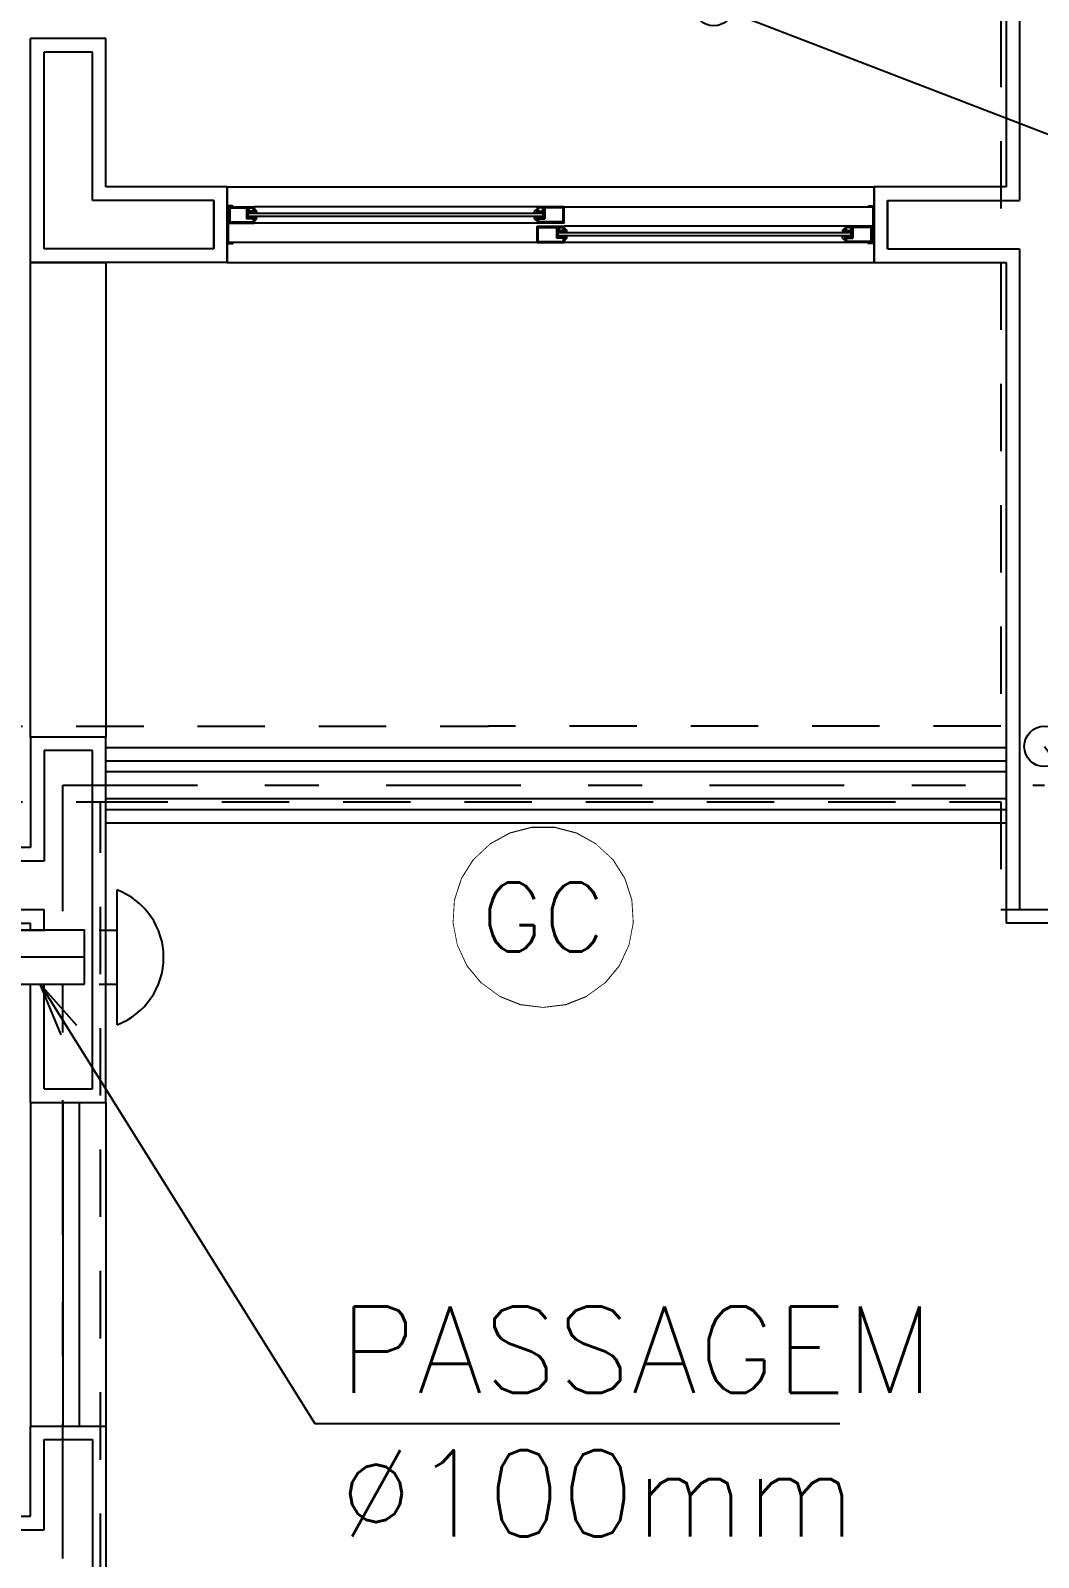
# Model space of a CAD drawing. Header units: millimetres. Extents: x 188.6 to 263.2, y 40.1 to 120.1.
# Drawn here: x 216.143 to 218.013, y 64.338 to 67.17 of the extents above; entities that cross this region are included whole.
import ezdxf
from ezdxf.enums import TextEntityAlignment as Align

# ---------------------------------------------------------------- set-up
doc = ezdxf.new("R2010")
doc.units = ezdxf.units.MM
doc.set_wipeout_variables(frame=1)
for name, pattern in [('ACAD_ISO14W100', [24, 12, -3, 0, -3, 0, -3, 0, -3]), ('DASHDOT2', [0.5, 0.25, -0.125, 0, -0.125]), ('HIDDEN2', [0.1875, 0.125, -0.0625])]:
    doc.linetypes.add(name, pattern=pattern)
for name, color, linetype in [('ARQ', 8, 'Continuous'), ('ESTR-VIGAS', 11, 'HIDDEN2'), ('ESTRUTURA', 7, 'Continuous'), ('EX-AQ', 160, 'Continuous'), ('EXAUSTÃO-AQUECEDOR', 244, 'HIDDEN2'), ('GAS-PONTO', 202, 'Continuous'), ('GAS-TEXTO', 7, 'Continuous'), ('INC-TEXTO', 7, 'Continuous'), ('NORMO-AF', 2, 'Continuous'), ('SAN-EIXOS', 8, 'DASHDOT2'), ('SPDA-MALHA', 162, 'ACAD_ISO14W100'), ('SPDA-TXT', 7, 'Continuous')]:
    doc.layers.add(name, color=color, linetype=linetype)
doc.styles.add('60-50', font='romans.shx', dxfattribs={"height": 0.08})
doc.styles.add('60-75', font='romans.shx', dxfattribs={"height": 0.12})
doc.styles.add('ROMANS', font='ROMANS.SHX', dxfattribs={"height": 0.15})
doc.dimstyles.new('BOLAS75', dxfattribs={"dimtxt": 0.12, "dimasz": 0.075, "dimexe": 0.18, "dimexo": 0.06, "dimgap": 0.08, "dimtad": 0, "dimzin": 4, "dimdsep": 46, "dimtxsty": '60-75', "dimblk": 'ORIGIN', "dimcen": 0.09, "dimse1": 1, "dimse2": 1, "dimclrd": 244, "dimclrt": 7, "dimadec": 0, "dimazin": 0, "dimtfac": 1.8, "dimtix": 1, "dimtmove": 2, "dimatfit": 3, "dimldrblk": 'ORIGIN', "dimfxl": 0.18, "dimtvp": 2, "dimtolj": 1, "dimtzin": 4, "dimarcsym": 0})
doc.dimstyles.new('SETAS50', dxfattribs={"dimtxt": 0.08, "dimasz": 0.1, "dimexe": 0.15, "dimexo": 0, "dimgap": 0.1, "dimtad": 1, "dimzin": 10, "dimdsep": 46, "dimtxsty": '60-50', "dimblk1": 'OPEN', "dimblk2": 'OPEN', "dimsah": 1, "dimcen": 0, "dimclrd": 244, "dimclre": 8, "dimclrt": 2, "dimadec": 0, "dimazin": 0, "dimtfac": 1, "dimtix": 1, "dimtmove": 2, "dimatfit": 3, "dimldrblk": 'OPEN', "dimfxl": 0.15, "dimtolj": 1, "dimtzin": 6, "dimarcsym": 0})

# ---------------------------------------------------------------- blocks, each defined once
blk = doc.blocks.new('XREF-TIPO$0$A$C35F81CAF')
at = {"color": 0}
for p, q in [((0.0028, 0.068), (0.0498, 0.068)), ((0.0028, 0.068), (0.0028, 0.038)), ((0.0048, 0.066), (0.0358, 0.066)), ((0.0048, 0.066), (0.0048, 0.04)), ((0.0358, 0.066), (0.0358, 0.046)), ((0.0378, 0.068), (0.0378, 0.048)), ((0.0498, 0.058), (0.0378, 0.058)), ((0.0398, 0.066), (0.0398, 0.06)), ((0.0398, 0.066), (0.0478, 0.066)), ((0.0478, 0.06), (0.0398, 0.06)), ((0.0478, 0.066), (0.0478, 0.06)), ((0.575, 0.068), (0.0498, 0.068)), ((0.0498, 0.068), (0.0498, 0.058)), ((0.625, 0.068), (0.575, 0.068)), ((0.575, 0.068), (0.575, 0.058)), ((0.575, 0.058), (0.587, 0.058)), ((0.585, 0.066), (0.577, 0.066)), ((0.577, 0.066), (0.577, 0.06)), ((0.577, 0.06), (0.585, 0.06)), ((0.585, 0.066), (0.585, 0.06)), ((0.587, 0.068), (0.587, 0.048)), ((0.623, 0.066), (0.589, 0.066)), ((0.589, 0.066), (0.589, 0.046)), ((0.623, 0.04), (0.623, 0.066)), ((0.625, 0.068), (1.198, 0.068)), ((0.625, 0.038), (0.625, 0.068)), ((0.0028, 0.038), (0.0498, 0.038)), ((0.0048, 0.04), (0.0478, 0.04)), ((0.0478, 0.046), (0.0358, 0.046)), ((0.0498, 0.048), (0.0378, 0.048)), ((0.586, 0.056), (0.0388, 0.056)), ((0.0388, 0.05), (0.0388, 0.056)), ((0.586, 0.05), (0.0388, 0.05)), ((0.0478, 0.046), (0.0478, 0.04)), ((0.0498, 0.048), (0.0498, 0.038)), ((0.575, 0.038), (0.0498, 0.038)), ((0.575, 0.048), (0.575, 0.038)), ((0.575, 0.048), (0.587, 0.048)), ((0.625, 0.038), (0.575, 0.038)), ((0.575, 0.032), (0.625, 0.032)), ((0.575, 0.002), (0.575, 0.032)), ((0.577, 0.046), (0.589, 0.046)), ((0.577, 0.046), (0.577, 0.04)), ((0.623, 0.04), (0.577, 0.04)), ((0.577, 0.03), (0.611, 0.03)), ((0.577, 0.004), (0.577, 0.03)), ((0.586, 0.05), (0.586, 0.056)), ((0.611, 0.03), (0.611, 0.01)), ((0.613, 0.032), (0.613, 0.012)), ((0.615, 0.03), (0.623, 0.03)), ((0.615, 0.03), (0.615, 0.024)), ((0.623, 0.03), (0.623, 0.024)), ((1.1968, 0.032), (0.625, 0.032)), ((0.625, 0.032), (0.625, 0.022)), ((1.1463, 0.032), (1.1463, 0.022)), ((1.1563, 0.03), (1.1483, 0.03)), ((1.1483, 0.03), (1.1483, 0.024)), ((1.1563, 0.03), (1.1563, 0.024)), ((1.1968, 0.032), (1.1583, 0.032)), ((1.1583, 0.032), (1.1583, 0.012)), ((1.1948, 0.03), (1.1603, 0.03)), ((1.1603, 0.03), (1.1603, 0.01)), ((1.1948, 0.004), (1.1948, 0.03)), ((1.1968, 0.002), (1.1968, 0.032)), ((0.575, 0.002), (0.002, 0.002)), ((0.575, 0.002), (0.625, 0.002)), ((0.577, 0.004), (0.623, 0.004)), ((0.623, 0.01), (0.611, 0.01)), ((0.625, 0.022), (0.613, 0.022)), ((0.625, 0.012), (0.613, 0.012)), ((1.1573, 0.02), (0.614, 0.02)), ((0.614, 0.014), (0.614, 0.02)), ((1.1573, 0.014), (0.614, 0.014)), ((0.623, 0.024), (0.615, 0.024)), ((0.623, 0.01), (0.623, 0.004)), ((0.625, 0.012), (0.625, 0.002)), ((1.1463, 0.002), (0.625, 0.002)), ((1.1463, 0.022), (1.1583, 0.022)), ((1.1463, 0.012), (1.1463, 0.002)), ((1.1463, 0.012), (1.1583, 0.012)), ((1.1968, 0.002), (1.1463, 0.002)), ((1.1483, 0.024), (1.1563, 0.024)), ((1.1483, 0.01), (1.1603, 0.01)), ((1.1483, 0.01), (1.1483, 0.004)), ((1.1948, 0.004), (1.1483, 0.004)), ((1.1573, 0.014), (1.1573, 0.02))]:
    blk.add_line(p, q, dxfattribs=at)
for points in [[(0, 0), (0.0102, 0), (0.0102, 0.002), (0.002, 0.002), (0.002, 0.068), (0.01, 0.068), (0.01, 0.07), (0, 0.07), (0, 0)], [(1.2, 0), (1.1898, 0), (1.1898, 0.002), (1.198, 0.002), (1.198, 0.068), (1.19, 0.068), (1.19, 0.07), (1.2, 0.07), (1.2, 0)]]:
    blk.add_lwpolyline(points, dxfattribs=at)
for points in [[(0.0503, 0.063), (0.0503, 0.058, -0.414214), (0.0498, 0.0575), (0.0383, 0.0575, 1), (0.0383, 0.0565), (0.0548, 0.0565), (0.0548, 0.058, 0.38517)], [(0.5745, 0.063), (0.5745, 0.058, 0.414214), (0.575, 0.0575), (0.5865, 0.0575, -1), (0.5865, 0.0565), (0.57, 0.0565), (0.57, 0.058, -0.38517)], [(0.0383, 0.0495, 1), (0.0383, 0.0485), (0.0498, 0.0485, -0.414214), (0.0503, 0.048), (0.0503, 0.043, 0.38517), (0.0548, 0.048), (0.0548, 0.0495)], [(0.5865, 0.0495, -1), (0.5865, 0.0485), (0.575, 0.0485, 0.414214), (0.5745, 0.048), (0.5745, 0.043, -0.38517), (0.57, 0.048), (0.57, 0.0495)], [(0.6255, 0.027), (0.6255, 0.022, -0.414214), (0.625, 0.0215), (0.6135, 0.0215, 1), (0.6135, 0.0205), (0.63, 0.0205), (0.63, 0.022, 0.38517)], [(0.6135, 0.0135, 1), (0.6135, 0.0125), (0.625, 0.0125, -0.414214), (0.6255, 0.012), (0.6255, 0.007, 0.38517), (0.63, 0.012), (0.63, 0.0135)], [(1.1463, 0.0215, -0.414214), (1.1458, 0.022), (1.1458, 0.027, 0.38517), (1.1413, 0.022), (1.1413, 0.0205), (1.1578, 0.0205, 1), (1.1578, 0.0215)], [(1.1463, 0.0125, 0.414214), (1.1458, 0.012), (1.1458, 0.007, -0.38517), (1.1413, 0.012), (1.1413, 0.0135), (1.1578, 0.0135, -1), (1.1578, 0.0125)]]:
    blk.add_lwpolyline(points, format="xyb", close=True, dxfattribs=at)
blk = doc.blocks.new('ESTR-TP-29.09.2016')
at = {"layer": 'ESTR-VIGAS'}
for points in [[(11.99, 9.4752), (11.99, 6.3652)], [(9.6, 6.3652), (11.04, 6.3652)], [(11.99, 6.3652), (11.04, 6.3652)], [(9.6, 6.2252), (10.32, 6.2252)], [(10.32, 6.2252), (11.99, 6.2252)], [(10.32, 2.0802), (10.32, 6.2252)], [(11.99, 6.2252), (11.99, 6.0252)], [(11.99, 6.0252), (12.13, 6.0252)]]:
    blk.add_lwpolyline(points, dxfattribs=at)
blk = doc.blocks.new('*U102')
blk.add_wipeout([(-0.0146, 0.05), (-0.0146, -0.05), (0.15, -0.05), (0.15, 0.05)])
blk.add_lwpolyline([(-0.0146, 0.05), (-0.0146, -0.05), (0.15, -0.05), (0.15, 0.05)], close=True)
at = {"layer": 'SAN-EIXOS'}
blk.add_line((-0.0146, 0), (0.15, 0), dxfattribs=at)
blk = doc.blocks.new('CHA4')
at = {"layer": 'EXAUSTÃO-AQUECEDOR', "linetype": 'Continuous'}
for p, q in [((-0.9083, 0.3202), (-0.8083, 0.3202)), ((0, -0.125), (0, 0.125))]:
    blk.add_line(p, q, dxfattribs=at)
at = {"layer": 'EXAUSTÃO-AQUECEDOR'}
for p, q in [((-0.9083, 0.3202), (-0.9083, 0.1503)), ((-0.8083, 0.3202), (-0.8083, 0.1503)), ((-0.8083, 0.1503), (-0.9083, 0.1503)), ((-0.7083, 0.0503), (0, 0.0503)), ((-0.7083, 0.0503), (-0.7083, -0.0497)), ((-0.7083, -0.0497), (0, -0.0497))]:
    blk.add_line(p, q, dxfattribs=at)
for centre, radius, start, end in [((-0.8583, 0.3202), 0.05, 360, 180), ((-0.7083, 0.1503), 0.2, 180, 270), ((-0.7083, 0.1503), 0.1, 180, 270)]:
    blk.add_arc(centre, radius, start, end, dxfattribs=at)
at = {"layer": 'EXAUSTÃO-AQUECEDOR', "linetype": 'Continuous'}
blk.add_arc((-0.0474, 0), 0.1337, 290.7729, 69.2271, dxfattribs=at)
blk = doc.blocks.new('_OPEN')
at = {"color": 0, "linetype": 'ByBlock'}
for p, q in [((-1, 0.167), (0, 0)), ((0, 0), (-1, -0.167)), ((0, 0), (-1, 0))]:
    blk.add_line(p, q, dxfattribs=at)
blk = doc.blocks.new('_Origin')
at = {"layer": 'NORMO-AF', "color": 0, "lineweight": -2}
blk.add_line((0, 0), (-1, 0), dxfattribs=at)
blk.add_circle((0, 0), 0.5, dxfattribs=at)
blk = doc.blocks.new('INC-OBJETO')
at = {"color": 0}
blk.add_lwpolyline([(0, 0.002084), (-0.000518, 0.002019), (-0.001004, 0.001827), (-0.001427, 0.001519), (-0.00176, 0.001117), (-0.001982, 0.000644), (-0.00208, 0.000131), (-0.002047, -0.000391), (-0.001886, -0.000887), (-0.001606, -0.001329), (-0.001225, -0.001686), (-0.000767, -0.001938), (-0.000261, -0.002068), (0.000261, -0.002068), (0.000767, -0.001938), (0.001225, -0.001686), (0.001606, -0.001329), (0.001886, -0.000887), (0.002047, -0.000391), (0.00208, 0.000131), (0.001982, 0.000644), (0.00176, 0.001117), (0.001427, 0.001519), (0.001004, 0.001827), (0.000518, 0.002019)], close=True, dxfattribs=at)
blk.add_wipeout([(0, 0.002084), (-0.000518, 0.002019), (-0.001004, 0.001827), (-0.001427, 0.001519), (-0.00176, 0.001117), (-0.001982, 0.000644), (-0.00208, 0.000131), (-0.002047, -0.000391), (-0.001886, -0.000887), (-0.001606, -0.001329), (-0.001225, -0.001686), (-0.000767, -0.001938), (-0.000261, -0.002068), (0.000261, -0.002068), (0.000767, -0.001938), (0.001225, -0.001686), (0.001606, -0.001329), (0.001886, -0.000887), (0.002047, -0.000391), (0.00208, 0.000131), (0.001982, 0.000644), (0.00176, 0.001117), (0.001427, 0.001519), (0.001004, 0.001827), (0.000518, 0.002019)], dxfattribs=at)
at = {"color": 0, "style": 'ROMANS', "width": 1.285725}
blk.add_attdef('OBJETO', text='', height=0.0016, dxfattribs=at).set_placement((-0.001786, -0.00083), (0.001643, -0.00083), align=Align.FIT)

msp = doc.modelspace()

# ---------------------------------------------------------------- linework, layer by layer
at = {"layer": 'ARQ'}
for p, q in [((217.9782, 68.9845), (217.9782, 66.8546)), ((217.9782, 68.9845), (217.9782, 66.8546)), ((217.9532, 68.9595), (217.9532, 66.8795)), ((217.9532, 68.9595), (217.9532, 66.8795)), ((216.2832, 67.1546), (216.1432, 67.1546)), ((216.1432, 66.7396), (216.1432, 67.1546)), ((216.2832, 67.1546), (216.1432, 67.1546)), ((216.1432, 66.7396), (216.1432, 67.1546)), ((216.2582, 67.1296), (216.1682, 67.1296)), ((216.1682, 66.7646), (216.1682, 67.1296)), ((216.2582, 67.1296), (216.1682, 67.1296)), ((216.1682, 66.7646), (216.1682, 67.1296)), ((216.2582, 66.8546), (216.2582, 67.1296)), ((216.2582, 66.8546), (216.2582, 67.1296)), ((216.2832, 66.8796), (216.2832, 67.1546)), ((216.2832, 66.8796), (216.2832, 67.1546)), ((216.5082, 66.8796), (216.2832, 66.8796)), ((216.5082, 66.8796), (216.2832, 66.8796)), ((216.5082, 66.7396), (216.5082, 66.8796)), ((216.5082, 66.8796), (216.5082, 66.7396)), ((216.5082, 66.8796), (217.7082, 66.8796)), ((216.5082, 66.7396), (216.5082, 66.8796)), ((216.5082, 66.8796), (216.5082, 66.7396)), ((216.5082, 66.8796), (217.7082, 66.8796)), ((217.9532, 66.8795), (217.7082, 66.8796)), ((217.7082, 66.7396), (217.7082, 66.8796)), ((217.7082, 66.8796), (217.7082, 66.7396)), ((217.9532, 66.8795), (217.7082, 66.8796)), ((217.7082, 66.7396), (217.7082, 66.8796)), ((217.7082, 66.8796), (217.7082, 66.7396)), ((216.4832, 66.8546), (216.2582, 66.8546)), ((216.4832, 66.8546), (216.2582, 66.8546)), ((216.4832, 66.7646), (216.4832, 66.8546)), ((216.4832, 66.8546), (216.4832, 66.7646)), ((216.4832, 66.7646), (216.4832, 66.8546)), ((216.4832, 66.8546), (216.4832, 66.7646)), ((217.7332, 66.7646), (217.7332, 66.8546)), ((217.7332, 66.8546), (217.9782, 66.8546)), ((217.7332, 66.8546), (217.7332, 66.7646)), ((217.7332, 66.7646), (217.7332, 66.8546)), ((217.7332, 66.8546), (217.9782, 66.8546)), ((217.7332, 66.8546), (217.7332, 66.7646)), ((216.4832, 66.7646), (216.1682, 66.7646)), ((216.4832, 66.7646), (216.1682, 66.7646)), ((217.7332, 66.7646), (217.9782, 66.7646)), ((217.7332, 66.7646), (217.9782, 66.7646)), ((217.9782, 66.7646), (217.9782, 65.5398)), ((217.9782, 66.7646), (217.9782, 65.5398)), ((216.5082, 66.7396), (216.1432, 66.7396)), ((216.5082, 66.7396), (216.1432, 66.7396)), ((216.5082, 66.7396), (217.7082, 66.7396)), ((216.5082, 66.7396), (217.7082, 66.7396)), ((217.7082, 66.7396), (217.9532, 66.7396)), ((217.7082, 66.7396), (217.9532, 66.7396)), ((217.9532, 66.7396), (217.9532, 65.5148)), ((217.9532, 66.7396), (217.9532, 65.5148)), ((216.1432, 65.8596), (216.1432, 65.6546)), ((216.2832, 65.8596), (216.1432, 65.8596)), ((216.1432, 65.8596), (216.1432, 65.6546)), ((216.2832, 65.8596), (216.1432, 65.8596)), ((216.2832, 65.182), (216.2832, 65.8596)), ((216.2832, 65.182), (216.2832, 65.8596)), ((216.1682, 65.8346), (216.1682, 65.6296)), ((216.2582, 65.8346), (216.1682, 65.8346)), ((216.1682, 65.8346), (216.1682, 65.6296)), ((216.2582, 65.8346), (216.1682, 65.8346)), ((216.2582, 65.207), (216.2582, 65.8346)), ((216.2582, 65.207), (216.2582, 65.8346)), ((217.9532, 65.8395), (216.2832, 65.8395)), ((217.9532, 65.8395), (216.2832, 65.8395)), ((217.9532, 65.8146), (216.2826, 65.8146)), ((217.9532, 65.8146), (216.2826, 65.8146)), ((217.9532, 65.7951), (216.2826, 65.7951)), ((217.9532, 65.7951), (216.2826, 65.7951)), ((217.9532, 65.7451), (216.2826, 65.7451)), ((217.9532, 65.7451), (216.2826, 65.7451)), ((217.9532, 65.7246), (216.2826, 65.7246)), ((217.9532, 65.7246), (216.2826, 65.7246)), ((217.9532, 65.6996), (216.2826, 65.6996)), ((217.9532, 65.6996), (216.2826, 65.6996)), ((216.1432, 65.6546), (215.0982, 65.6546)), ((216.1432, 65.6546), (215.0982, 65.6546)), ((216.1682, 65.6296), (215.0982, 65.6296)), ((216.1682, 65.6296), (215.0982, 65.6296)), ((215.0982, 65.5396), (216.1682, 65.5396)), ((215.0982, 65.5396), (216.1682, 65.5396)), ((216.1682, 65.207), (216.1682, 65.5396)), ((216.1682, 65.207), (216.1682, 65.5396)), ((217.9782, 65.5398), (218.0681, 65.5398)), ((217.9782, 65.5398), (218.0681, 65.5398)), ((215.0982, 65.5146), (216.1432, 65.5146)), ((215.0982, 65.5146), (216.1432, 65.5146)), ((216.1432, 65.182), (216.1432, 65.5146)), ((216.1432, 65.182), (216.1432, 65.5146)), ((217.9532, 65.5148), (218.0931, 65.5148)), ((217.9532, 65.5148), (218.0931, 65.5148)), ((216.1682, 65.207), (216.2582, 65.207)), ((216.1682, 65.207), (216.2582, 65.207)), ((216.1432, 65.182), (216.2832, 65.182)), ((216.1432, 65.182), (216.1432, 64.582)), ((216.1432, 65.182), (216.2832, 65.182)), ((216.1432, 65.182), (216.1432, 64.582)), ((216.2832, 65.182), (216.2832, 64.582)), ((216.2832, 65.182), (216.2832, 64.582)), ((216.1432, 64.4146), (216.1432, 64.582)), ((216.1432, 64.582), (216.2832, 64.582)), ((216.1432, 64.4146), (216.1432, 64.582)), ((216.1432, 64.582), (216.2832, 64.582)), ((216.2832, 64.5819), (216.2832, 63.6746)), ((216.2832, 64.5819), (216.2832, 63.6746)), ((216.1682, 64.3895), (216.1682, 64.557)), ((216.1682, 64.557), (216.2582, 64.557)), ((216.1682, 64.3895), (216.1682, 64.557)), ((216.1682, 64.557), (216.2582, 64.557)), ((216.2582, 64.5569), (216.2582, 63.6996)), ((216.2582, 64.5569), (216.2582, 63.6996)), ((214.3932, 64.4146), (216.1432, 64.4146)), ((214.3932, 64.4146), (216.1432, 64.4146)), ((214.3682, 64.3895), (216.1682, 64.3895)), ((214.3682, 64.3895), (216.1682, 64.3895))]:
    msp.add_line(p, q, dxfattribs=at)
at = {"layer": 'ARQ', "linetype": 'ByBlock'}
for p, q in [((216.2032, 65.182), (216.2032, 64.582)), ((216.2032, 65.182), (216.2032, 64.582)), ((216.2332, 65.182), (216.2332, 64.582)), ((216.2332, 65.182), (216.2332, 64.582))]:
    msp.add_line(p, q, dxfattribs=at)
at = {"layer": 'ARQ'}
msp.add_lwpolyline([(216.2832, 65.8596), (216.1432, 65.8596), (216.1432, 66.7396), (216.2832, 66.7396)], close=True, dxfattribs=at)
msp.add_lwpolyline([(216.2832, 65.8596), (216.1432, 65.8596), (216.1432, 66.7396), (216.2832, 66.7396)], close=True, dxfattribs=at)
at = {"layer": 'SPDA-MALHA', "linetype": 'DASHDOT2'}
for p, q in [((216.2029, 61.3365), (216.2029, 65.7703)), ((216.2029, 65.7703), (218.0243, 65.7703))]:
    msp.add_line(p, q, dxfattribs=at)

# ---------------------------------------------------------------- block references
at = {"layer": 'ARQ'}
msp.add_blockref('XREF-TIPO$0$A$C35F81CAF', (216.5082, 66.7746), dxfattribs=at)
msp.add_blockref('XREF-TIPO$0$A$C35F81CAF', (216.5082, 66.7746), dxfattribs=at)
at = {"layer": 'ESTRUTURA'}
msp.add_blockref('ESTR-TP-29.09.2016', (205.9531, 59.5144), dxfattribs=at)

# ---------------------------------------------------------------- texts
at = {"layer": 'EX-AQ', "color": 7, "insert": (216.7157, 64.8038), "char_height": 0.16, "width": 1.251105, "attachment_point": 1, "style": '60-50'}
msp.add_mtext('PASSAGEM %%C100mm', dxfattribs=at)

# ---------------------------------------------------------------- leaders
at = {"layer": 'GAS-TEXTO'}
for points in [[(217.8271, 67.6425), (218.3653, 66.8491), (221.1964, 66.8491)], [(217.4108, 67.2158), (218.3653, 66.8491)]]:
    msp.add_leader(points, dimstyle='BOLAS75', dxfattribs=at)
at = {"layer": 'SPDA-TXT'}
msp.add_leader([(218.0243, 65.8422), (218.3744, 65.3765), (221.6593, 65.3751)], dimstyle='BOLAS75', override={"dimgap": 0.04}, dxfattribs=at)

# ---------------------------------------------------------------- next in the draw order: block references
at = {"layer": 'GAS-PONTO', "rotation": 180}
msp.add_blockref('*U102', (216.2287, 65.4513, 0), dxfattribs=at)

# ---------------------------------------------------------------- next in the draw order: block references
at = {"layer": 'EXAUSTÃO-AQUECEDOR', "linetype": 'Continuous'}
msp.add_blockref('CHA4', (216.3038, 65.451, 0), dxfattribs=at)

# ---------------------------------------------------------------- next in the draw order: leaders
at = {"layer": 'EX-AQ'}
msp.add_leader([(216.161, 65.4013), (216.6705, 64.5867), (217.6445, 64.5867)], dimstyle='SETAS50', dxfattribs=at)

# ---------------------------------------------------------------- next in the draw order: block references
at = {"layer": 'INC-TEXTO'}
ref = msp.add_blockref('INC-OBJETO', (217.0942, 65.5257), dxfattribs=dict(at, xscale=80, yscale=80, zscale=80, rotation=180))
ref.add_attrib('OBJETO', 'GC', dxfattribs={"layer": '0', "height": 0.128, "style": 'ROMANS'}).set_placement((217.0942, 65.5257), align=Align.MIDDLE_CENTER)

doc.saveas('drawing.dxf')
